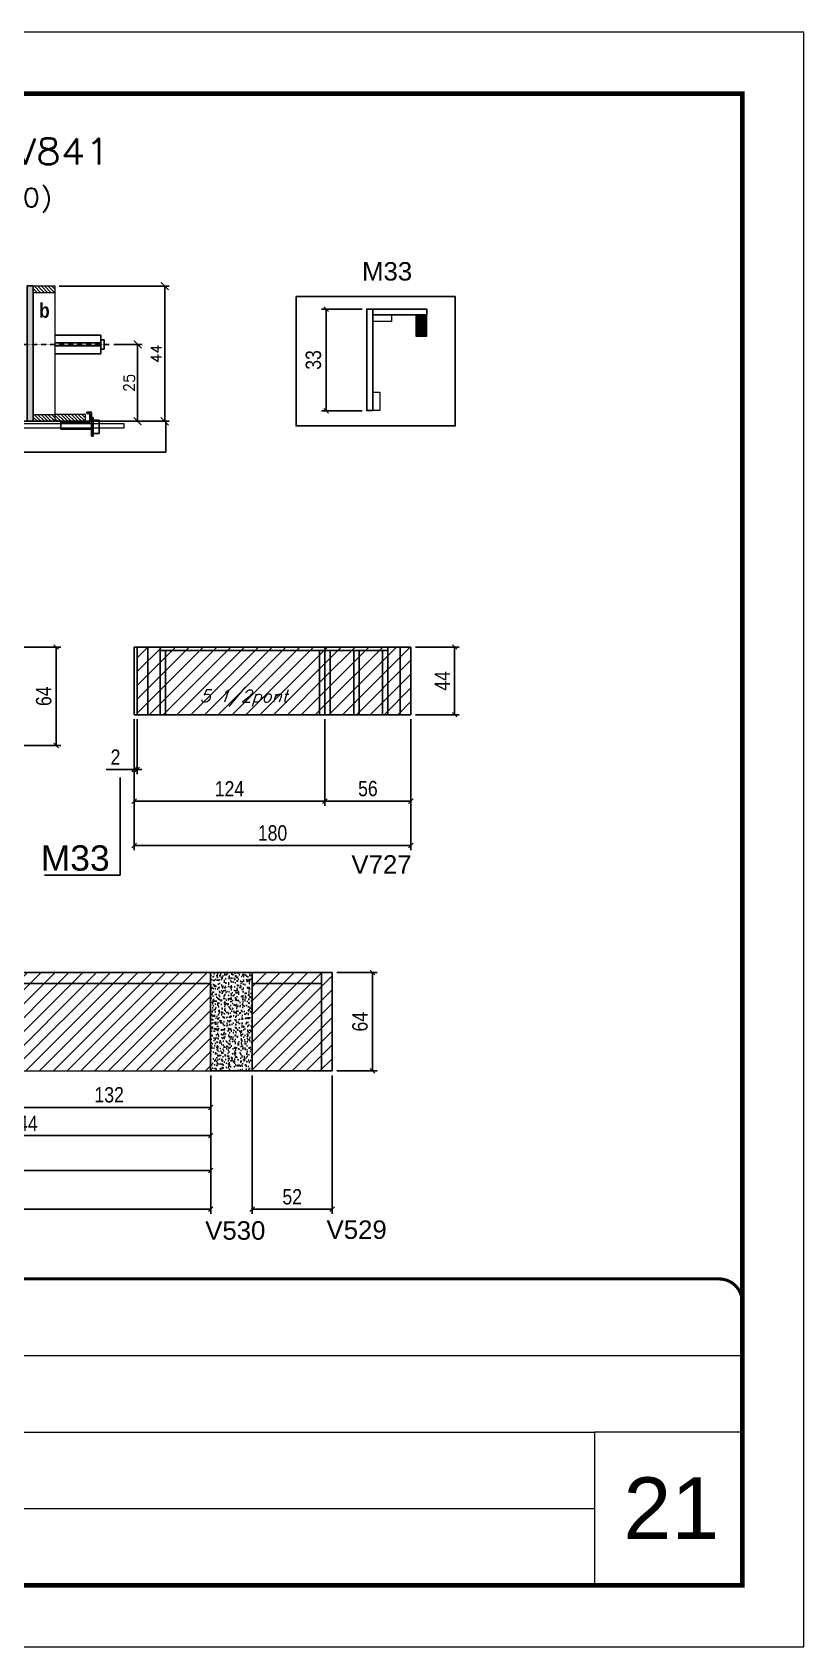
# Model space of a CAD drawing. Extents: x -20960 to -5926, y -2106 to 21915.
# Drawn here: x -11223 to -10722, y 15123 to 16173 of the extents above; entities that cross this region are included whole.
import ezdxf
from ezdxf.enums import TextEntityAlignment as Align

# ---------------------------------------------------------------- set-up
doc = ezdxf.new("R2010")
doc.units = 0
for name, pattern in [('CONTINUO', [0]), ('DASHED', [0.75, 0.5, -0.25]), ('HIDDEN', [0.375, 0.25, -0.125])]:
    doc.linetypes.add(name, pattern=pattern)
for name, color, linetype in [('5', 5, 'Continuous'), ('barrote', 251, 'Continuous'), ('COTA', 241, 'Continuous'), ('detalhes', 4, 'Continuous'), ('NOMENCLATURA', 7, 'Continuous'), ('Painéis', 200, 'Continuous'), ('presilha', 1, 'Continuous'), ('Reaproveitamento', 251, 'Continuous'), ('SARR_2.2x7', 40, 'Continuous'), ('SARR_3.5x7', 81, 'Continuous'), ('TENSOR', 3, 'Continuous'), ('texto', 7, 'Continuous'), ('Texto de Titulo', 7, 'Continuous'), ('Texto Qtd Sarr', 242, 'Continuous')]:
    doc.layers.add(name, color=color, linetype=linetype)
for name, color, linetype, lineweight in [('CARIMBO', 255, 'Continuous', 9), ('Folhas', 255, 'Continuous', 9), ('Hachura', 251, 'Continuous', 9), ('Madeira', 126, 'Continuous', 18), ('Sarr 2.2x7', 40, 'Continuous', 9), ('SARRAFO DE PRESSAO', 251, 'DASHED', 9), ('SCO-___-LAJ', 2, 'Continuous', 0), ('Texto Seção', 7, 'Continuous', 15)]:
    doc.layers.add(name, color=color, linetype=linetype, lineweight=lineweight)
doc.styles.add('ARIAL', font='arial.ttf')
doc.styles.add('COTA TECNICA', font='techl___.ttf', dxfattribs={"height": 10})
doc.styles.add('Romans', font='romans.shx')
doc.styles.get("Standard").update_dxf_attribs({"font": 'arial.ttf'})
doc.styles.add('TECNICA', font='techb___.ttf', dxfattribs={"height": 10})
doc.dimstyles.new('Cota Seção (2x)', dxfattribs={"dimtxt": 7, "dimasz": 5, "dimexe": 3, "dimexo": 3, "dimgap": 2, "dimtad": 3, "dimdec": 1, "dimlfac": 0.5, "dimzin": 12, "dimdsep": 46, "dimtxsty": 'Romans', "dimblk": 'ARCHTICK', "dimcen": 0, "dimclrd": 4, "dimclre": 4, "dimclrt": 1, "dimadec": 1, "dimazin": 3, "dimtfac": 1, "dimtdec": 1, "dimtmove": 0, "dimatfit": 3, "dimldrblk": 'OBLIQUE', "dimfxl": 1, "dimtolj": 1, "dimtzin": 12, "dimarcsym": 0})
doc.dimstyles.new('PAINEL', dxfattribs={"dimtxt": 10, "dimasz": 3, "dimexe": 3, "dimexo": 3, "dimgap": 3, "dimtad": 1, "dimdec": 1, "dimzin": 12, "dimdsep": 46, "dimtxsty": 'COTA TECNICA', "dimblk1": 'OBLIQUE', "dimblk2": 'OBLIQUE', "dimsah": 1, "dimcen": 0.9, "dimclrd": 4, "dimclre": 4, "dimclrt": 240, "dimadec": 1, "dimazin": 3, "dimtfac": 1, "dimtdec": 1, "dimtmove": 0, "dimatfit": 3, "dimfxl": 1, "dimtolj": 1, "dimtzin": 12, "dimarcsym": 0})
pattern_1 = [(45, (-154055.2337, -9124.66), (-4.49012806, 4.49012806), [])]

# ---------------------------------------------------------------- blocks, each defined once
blk = doc.blocks.new('9999999999')
at = {"color": 30, "linetype": 'CONTINUO'}
for p, q in [((98564.6, 34379.6), (99584, 34379.6)), ((98564.6, 34329.8), (99488, 34329.8)), ((99584, 34329.8), (99488, 34329.8)), ((99488, 34329.8), (99488, 34230.2)), ((98564.6, 34280), (99488, 34280))]:
    blk.add_line(p, q, dxfattribs=at)
at = {"color": 30, "linetype": 'CONTINUO', "const_width": 2}
blk.add_lwpolyline([(99584, 34230.2), (99584, 34414.4, 0.414214), (99569, 34429.4), (98229, 34429.4, 0.414214), (98214, 34414.4), (98214, 34245.2, 0.414214), (98229, 34230.2), (99584, 34230.2)], format="xyb", dxfattribs=at)
at = {"layer": 'Folhas'}
blk.add_lwpolyline([(98139, 34190.2), (99624, 34190.2), (99624, 35240.2), (98139, 35240.2)], close=True, dxfattribs=at)
at = {"layer": 'Folhas', "color": 30, "const_width": 3}
blk.add_lwpolyline([(98214, 34230.2), (99584, 34230.2), (99584, 35200.2), (98214, 35200.2)], close=True, dxfattribs=at)
blk = doc.blocks.new('_Oblique')
at = {"color": 0, "linetype": 'ByBlock', "lineweight": -2}
blk.add_line((-0.5, -0.5), (0.5, 0.5), dxfattribs=at)
blk = doc.blocks.new('*D753')
at = {"layer": 'COTA', "color": 4, "linetype": 'ByBlock', "lineweight": -2, "transparency": 16777216}
for p, q in [((-11080.5, 15494), (-11080.5, 15404)), ((-11028.5, 15494), (-11028.5, 15404)), ((-11028.5, 15407), (-11080.5, 15407))]:
    blk.add_line(p, q, dxfattribs=at)
at = {"layer": 'Defpoints', "color": 0, "linetype": 'ByBlock', "transparency": 16777216}
for p in [(-11080.5, 15497), (-11028.5, 15497), (-11080.5, 15407)]:
    blk.add_point(p, dxfattribs=at)
at = {"layer": 'COTA', "color": 4, "linetype": 'ByBlock', "lineweight": -2, "transparency": 16777216, "xscale": 3, "yscale": 3, "zscale": 3, "rotation": 180}
blk.add_blockref('_Oblique', (-11080.5, 15407), dxfattribs=at)
at = {"layer": 'COTA', "color": 4, "linetype": 'ByBlock', "lineweight": -2, "transparency": 16777216, "xscale": 3, "yscale": 3, "zscale": 3}
blk.add_blockref('_Oblique', (-11028.5, 15407), dxfattribs=at)
at = {"layer": 'COTA', "color": 240, "linetype": 'ByBlock', "transparency": 16777216, "insert": (-11054.5, 15415.1), "char_height": 10, "attachment_point": 5, "style": 'COTA TECNICA'}
blk.add_mtext('\\A1;52', dxfattribs=at)
blk = doc.blocks.new('*D755')
at = {"layer": 'COTA', "color": 4, "linetype": 'ByBlock', "lineweight": -2, "transparency": 16777216}
for p, q in [((-11373.5, 15494), (-11373.5, 15429.2)), ((-11107.5, 15494), (-11107.5, 15429.2)), ((-11373.5, 15432.2), (-11107.5, 15432.2))]:
    blk.add_line(p, q, dxfattribs=at)
at = {"layer": 'Defpoints', "color": 0, "linetype": 'ByBlock', "transparency": 16777216}
for p in [(-11373.5, 15497), (-11107.5, 15497), (-11107.5, 15432.2)]:
    blk.add_point(p, dxfattribs=at)
at = {"layer": 'COTA', "color": 4, "linetype": 'ByBlock', "lineweight": -2, "transparency": 16777216, "xscale": 3, "yscale": 3, "zscale": 3, "rotation": 180}
blk.add_blockref('_Oblique', (-11373.5, 15432.2), dxfattribs=at)
at = {"layer": 'COTA', "color": 4, "linetype": 'ByBlock', "lineweight": -2, "transparency": 16777216, "xscale": 3, "yscale": 3, "zscale": 3}
blk.add_blockref('_Oblique', (-11107.5, 15432.2), dxfattribs=at)
at = {"layer": 'COTA', "color": 240, "linetype": 'ByBlock', "transparency": 16777216, "insert": (-11240.5, 15440.3), "char_height": 10, "attachment_point": 5, "style": 'COTA TECNICA'}
blk.add_mtext('\\A1;266', dxfattribs=at)
blk = doc.blocks.new('*D756')
at = {"layer": 'COTA', "color": 4, "linetype": 'ByBlock', "lineweight": -2, "transparency": 16777216}
for p, q in [((-11025.5, 15561), (-10999.3, 15561)), ((-11002.3, 15561), (-11002.3, 15497)), ((-11025.5, 15497), (-10999.3, 15497))]:
    blk.add_line(p, q, dxfattribs=at)
at = {"layer": 'Defpoints', "color": 0, "linetype": 'ByBlock', "transparency": 16777216}
for p in [(-11028.5, 15561), (-11028.5, 15497), (-11002.3, 15497)]:
    blk.add_point(p, dxfattribs=at)
at = {"layer": 'COTA', "color": 4, "linetype": 'ByBlock', "lineweight": -2, "transparency": 16777216, "xscale": 3, "yscale": 3, "zscale": 3}
for p, rotation in [((-11002.3, 15561), 90), ((-11002.3, 15497), 270)]:
    blk.add_blockref('_Oblique', p, dxfattribs=dict(at, rotation=rotation))
at = {"layer": 'COTA', "color": 240, "linetype": 'ByBlock', "transparency": 16777216, "insert": (-11010.4, 15529), "char_height": 10, "attachment_point": 5, "rotation": 90, "style": 'COTA TECNICA'}
blk.add_mtext('\\A1;64', dxfattribs=at)
blk = doc.blocks.new('*D762')
at = {"layer": 'COTA', "color": 4, "linetype": 'ByBlock', "lineweight": -2, "transparency": 16777216}
for p, q in [((-11239.5, 15494), (-11239.5, 15470.2)), ((-11107.5, 15494), (-11107.5, 15470.2)), ((-11239.5, 15473.2), (-11107.5, 15473.2))]:
    blk.add_line(p, q, dxfattribs=at)
at = {"layer": 'Defpoints', "color": 0, "linetype": 'ByBlock', "transparency": 16777216}
for p in [(-11239.5, 15497), (-11107.5, 15497), (-11107.5, 15473.2)]:
    blk.add_point(p, dxfattribs=at)
at = {"layer": 'COTA', "color": 4, "linetype": 'ByBlock', "lineweight": -2, "transparency": 16777216, "xscale": 3, "yscale": 3, "zscale": 3, "rotation": 180}
blk.add_blockref('_Oblique', (-11239.5, 15473.2), dxfattribs=at)
at = {"layer": 'COTA', "color": 4, "linetype": 'ByBlock', "lineweight": -2, "transparency": 16777216, "xscale": 3, "yscale": 3, "zscale": 3}
blk.add_blockref('_Oblique', (-11107.5, 15473.2), dxfattribs=at)
at = {"layer": 'COTA', "color": 240, "linetype": 'ByBlock', "transparency": 16777216, "insert": (-11173.5, 15481.4), "char_height": 10, "attachment_point": 5, "style": 'COTA TECNICA'}
blk.add_mtext('\\A1;132', dxfattribs=at)
blk = doc.blocks.new('*D764')
at = {"layer": 'COTA', "color": 4, "linetype": 'ByBlock', "lineweight": -2, "transparency": 16777216}
for p, q in [((-11351.5, 15494), (-11351.5, 15451.9)), ((-11107.5, 15494), (-11107.5, 15451.9)), ((-11351.5, 15454.9), (-11107.5, 15454.9))]:
    blk.add_line(p, q, dxfattribs=at)
at = {"layer": 'Defpoints', "color": 0, "linetype": 'ByBlock', "transparency": 16777216}
for p in [(-11351.5, 15497), (-11107.5, 15497), (-11107.5, 15454.9)]:
    blk.add_point(p, dxfattribs=at)
at = {"layer": 'COTA', "color": 4, "linetype": 'ByBlock', "lineweight": -2, "transparency": 16777216, "xscale": 3, "yscale": 3, "zscale": 3, "rotation": 180}
blk.add_blockref('_Oblique', (-11351.5, 15454.9), dxfattribs=at)
at = {"layer": 'COTA', "color": 4, "linetype": 'ByBlock', "lineweight": -2, "transparency": 16777216, "xscale": 3, "yscale": 3, "zscale": 3}
blk.add_blockref('_Oblique', (-11107.5, 15454.9), dxfattribs=at)
at = {"layer": 'COTA', "color": 240, "linetype": 'ByBlock', "transparency": 16777216, "insert": (-11229.5, 15462.9), "char_height": 10, "attachment_point": 5, "style": 'COTA TECNICA'}
blk.add_mtext('\\A1;244', dxfattribs=at)
blk = doc.blocks.new('*D796')
at = {"layer": 'COTA', "color": 4, "lineweight": -2, "transparency": 16777216}
for p, q in [((-11231.1, 15772.7), (-11204.9, 15772.7)), ((-11207.9, 15708.7), (-11207.9, 15772.7)), ((-11231.1, 15708.7), (-11204.9, 15708.7))]:
    blk.add_line(p, q, dxfattribs=at)
at = {"layer": 'Defpoints', "color": 0, "transparency": 16777216}
for p in [(-11234.1, 15772.7), (-11207.9, 15772.7), (-11234.1, 15708.7)]:
    blk.add_point(p, dxfattribs=at)
at = {"layer": 'COTA', "color": 4, "lineweight": -2, "transparency": 16777216, "xscale": 3, "yscale": 3, "zscale": 3}
for p, rotation in [((-11207.9, 15772.7), 90), ((-11207.9, 15708.7), 270)]:
    blk.add_blockref('_Oblique', p, dxfattribs=dict(at, rotation=rotation))
at = {"layer": 'COTA', "color": 240, "transparency": 16777216, "insert": (-11216, 15740.7), "char_height": 10, "attachment_point": 5, "rotation": 90, "style": 'COTA TECNICA'}
blk.add_mtext('\\A1;64', dxfattribs=at)
blk = doc.blocks.new('*D798')
at = {"layer": 'COTA', "color": 4, "lineweight": -2, "ltscale": 25, "transparency": 16777216}
for p, q in [((-11786.5, 15514), (-11786.5, 15404)), ((-11107.5, 15494), (-11107.5, 15404)), ((-11786.5, 15407), (-11107.5, 15407))]:
    blk.add_line(p, q, dxfattribs=at)
at = {"layer": 'Defpoints', "color": 0, "ltscale": 25, "transparency": 16777216}
for p in [(-11786.5, 15517), (-11107.5, 15497), (-11107.5, 15407)]:
    blk.add_point(p, dxfattribs=at)
at = {"layer": 'COTA', "color": 4, "lineweight": -2, "ltscale": 25, "transparency": 16777216, "xscale": 3, "yscale": 3, "zscale": 3, "rotation": 180}
blk.add_blockref('_Oblique', (-11786.5, 15407), dxfattribs=at)
at = {"layer": 'COTA', "color": 4, "lineweight": -2, "ltscale": 25, "transparency": 16777216, "xscale": 3, "yscale": 3, "zscale": 3}
blk.add_blockref('_Oblique', (-11107.5, 15407), dxfattribs=at)
at = {"layer": 'COTA', "color": 240, "ltscale": 25, "transparency": 16777216, "insert": (-11447, 15415.2), "char_height": 10, "attachment_point": 5, "style": 'COTA TECNICA'}
blk.add_mtext('\\A1;679', dxfattribs=at)
blk = doc.blocks.new('*D799')
at = {"layer": 'COTA', "color": 4, "lineweight": -2, "ltscale": 25, "transparency": 16777216}
for p, q in [((-10974.3, 15772.7), (-10945.9, 15772.7)), ((-10948.9, 15772.7), (-10948.9, 15728.7)), ((-10974.3, 15728.7), (-10945.9, 15728.7))]:
    blk.add_line(p, q, dxfattribs=at)
at = {"layer": 'Defpoints', "color": 0, "ltscale": 25, "transparency": 16777216}
for p in [(-10977.3, 15772.7), (-10977.3, 15728.7), (-10948.9, 15728.7)]:
    blk.add_point(p, dxfattribs=at)
at = {"layer": 'COTA', "color": 4, "lineweight": -2, "ltscale": 25, "transparency": 16777216, "xscale": 3, "yscale": 3, "zscale": 3}
for p, rotation in [((-10948.9, 15772.7), 90), ((-10948.9, 15728.7), 270)]:
    blk.add_blockref('_Oblique', p, dxfattribs=dict(at, rotation=rotation))
at = {"layer": 'COTA', "color": 240, "ltscale": 25, "transparency": 16777216, "insert": (-10957, 15750.7), "char_height": 10, "attachment_point": 5, "rotation": 90, "style": 'COTA TECNICA'}
blk.add_mtext('\\A1;44', dxfattribs=at)
blk = doc.blocks.new('*D800')
at = {"layer": 'COTA', "color": 4, "lineweight": -2, "ltscale": 25, "transparency": 16777216}
for p, q in [((-11157.3, 15725.7), (-11157.3, 15640.6)), ((-10977.3, 15725.7), (-10977.3, 15640.6)), ((-10977.3, 15643.6), (-11157.3, 15643.6))]:
    blk.add_line(p, q, dxfattribs=at)
at = {"layer": 'Defpoints', "color": 0, "ltscale": 25, "transparency": 16777216}
for p in [(-11157.3, 15728.7), (-10977.3, 15728.7), (-11157.3, 15643.6)]:
    blk.add_point(p, dxfattribs=at)
at = {"layer": 'COTA', "color": 4, "lineweight": -2, "ltscale": 25, "transparency": 16777216, "xscale": 3, "yscale": 3, "zscale": 3, "rotation": 180}
blk.add_blockref('_Oblique', (-11157.3, 15643.6), dxfattribs=at)
at = {"layer": 'COTA', "color": 4, "lineweight": -2, "ltscale": 25, "transparency": 16777216, "xscale": 3, "yscale": 3, "zscale": 3}
blk.add_blockref('_Oblique', (-10977.3, 15643.6), dxfattribs=at)
at = {"layer": 'COTA', "color": 240, "ltscale": 25, "transparency": 16777216, "insert": (-11067.3, 15651.7), "char_height": 10, "attachment_point": 5, "style": 'COTA TECNICA'}
blk.add_mtext('\\A1;180', dxfattribs=at)
blk = doc.blocks.new('*D801')
at = {"layer": 'COTA', "color": 4, "lineweight": -2, "ltscale": 25, "transparency": 16777216}
for p, q in [((-11157.3, 15725.7), (-11157.3, 15669.4)), ((-11033.3, 15725.7), (-11033.3, 15669.4)), ((-11157.3, 15672.4), (-11033.3, 15672.4))]:
    blk.add_line(p, q, dxfattribs=at)
at = {"layer": 'Defpoints', "color": 0, "ltscale": 25, "transparency": 16777216}
for p in [(-11157.3, 15728.7), (-11033.3, 15728.7), (-11033.3, 15672.4)]:
    blk.add_point(p, dxfattribs=at)
at = {"layer": 'COTA', "color": 4, "lineweight": -2, "ltscale": 25, "transparency": 16777216, "xscale": 3, "yscale": 3, "zscale": 3, "rotation": 180}
blk.add_blockref('_Oblique', (-11157.3, 15672.4), dxfattribs=at)
at = {"layer": 'COTA', "color": 4, "lineweight": -2, "ltscale": 25, "transparency": 16777216, "xscale": 3, "yscale": 3, "zscale": 3}
blk.add_blockref('_Oblique', (-11033.3, 15672.4), dxfattribs=at)
at = {"layer": 'COTA', "color": 240, "ltscale": 25, "transparency": 16777216, "insert": (-11095.3, 15680.5), "char_height": 10, "attachment_point": 5, "style": 'COTA TECNICA'}
blk.add_mtext('\\A1;124', dxfattribs=at)
blk = doc.blocks.new('*D802')
at = {"layer": 'COTA', "color": 4, "lineweight": -2, "ltscale": 25, "transparency": 16777216}
for p, q in [((-11033.3, 15725.7), (-11033.3, 15669.4)), ((-10977.3, 15725.7), (-10977.3, 15669.4)), ((-11033.3, 15672.4), (-10977.3, 15672.4))]:
    blk.add_line(p, q, dxfattribs=at)
at = {"layer": 'Defpoints', "color": 0, "ltscale": 25, "transparency": 16777216}
for p in [(-11033.3, 15728.7), (-10977.3, 15728.7), (-10977.3, 15672.4)]:
    blk.add_point(p, dxfattribs=at)
at = {"layer": 'COTA', "color": 4, "lineweight": -2, "ltscale": 25, "transparency": 16777216, "xscale": 3, "yscale": 3, "zscale": 3, "rotation": 180}
blk.add_blockref('_Oblique', (-11033.3, 15672.4), dxfattribs=at)
at = {"layer": 'COTA', "color": 4, "lineweight": -2, "ltscale": 25, "transparency": 16777216, "xscale": 3, "yscale": 3, "zscale": 3}
blk.add_blockref('_Oblique', (-10977.3, 15672.4), dxfattribs=at)
at = {"layer": 'COTA', "color": 240, "ltscale": 25, "transparency": 16777216, "insert": (-11005.3, 15680.6), "char_height": 10, "attachment_point": 5, "style": 'COTA TECNICA'}
blk.add_mtext('\\A1;56', dxfattribs=at)
blk = doc.blocks.new('*D803')
at = {"layer": 'COTA', "color": 4, "lineweight": -2, "ltscale": 25, "transparency": 16777216}
for p, q in [((-11157.3, 15725.7), (-11157.3, 15690.1)), ((-11155.3, 15725.7), (-11155.3, 15690.1)), ((-11157.3, 15693.1), (-11175.4, 15693.1)), ((-11155.3, 15693.1), (-11157.3, 15693.1)), ((-11155.3, 15693.1), (-11152.3, 15693.1))]:
    blk.add_line(p, q, dxfattribs=at)
at = {"layer": 'Defpoints', "color": 0, "ltscale": 25, "transparency": 16777216}
for p in [(-11157.3, 15728.7), (-11155.3, 15728.7), (-11157.3, 15693.1)]:
    blk.add_point(p, dxfattribs=at)
at = {"layer": 'COTA', "color": 4, "lineweight": -2, "ltscale": 25, "transparency": 16777216, "xscale": 3, "yscale": 3, "zscale": 3}
blk.add_blockref('_Oblique', (-11157.3, 15693.1), dxfattribs=at)
at = {"layer": 'COTA', "color": 4, "lineweight": -2, "ltscale": 25, "transparency": 16777216, "xscale": 3, "yscale": 3, "zscale": 3, "rotation": 180}
blk.add_blockref('_Oblique', (-11155.3, 15693.1), dxfattribs=at)
at = {"layer": 'COTA', "color": 240, "ltscale": 25, "transparency": 16777216, "insert": (-11169.4, 15701.1), "char_height": 10, "attachment_point": 5, "style": 'COTA TECNICA'}
blk.add_mtext('\\A1;2', dxfattribs=at)
blk = doc.blocks.new('*D804')
at = {"layer": 'Defpoints', "color": 0, "linetype": 'ByBlock', "transparency": 16777216}
for p in [(-11006, 15992.4), (-11032.5, 15926.4), (-11006, 15926.4)]:
    blk.add_point(p, dxfattribs=at)
at = {"layer": 'Sarr 2.2x7', "color": 4, "linetype": 'ByBlock', "lineweight": -2, "transparency": 16777216}
for p, q in [((-11009, 15992.4), (-11035.5, 15992.4)), ((-11032.5, 15992.4), (-11032.5, 15926.4)), ((-11009, 15926.4), (-11035.5, 15926.4))]:
    blk.add_line(p, q, dxfattribs=at)
at = {"layer": 'Sarr 2.2x7', "color": 4, "linetype": 'ByBlock', "lineweight": -2, "transparency": 16777216, "xscale": 3, "yscale": 3, "zscale": 3}
for p, rotation in [((-11032.5, 15992.4), 90), ((-11032.5, 15926.4), 270)]:
    blk.add_blockref('_Oblique', p, dxfattribs=dict(at, rotation=rotation))
at = {"layer": 'Sarr 2.2x7', "color": 240, "linetype": 'ByBlock', "transparency": 16777216, "insert": (-11040.7, 15959.4), "char_height": 10, "attachment_point": 5, "rotation": 90, "style": 'COTA TECNICA'}
blk.add_mtext('\\A1;33', dxfattribs=at)
blk = doc.blocks.new('_ArchTick')
at = {"color": 0, "linetype": 'ByBlock', "const_width": 0.15}
blk.add_lwpolyline([(-0.5, -0.5), (0.5, 0.5)], dxfattribs=at)
blk = doc.blocks.new('*D748')
at = {"layer": 'COTA', "color": 4, "lineweight": -2, "transparency": 16777216}
for p, q in [((-11205.9, 16007.5), (-11134.4, 16007.5)), ((-11137.4, 15919.5), (-11137.4, 16007.5)), ((-11185.8, 15919.5), (-11134.4, 15919.5))]:
    blk.add_line(p, q, dxfattribs=at)
at = {"layer": 'Defpoints', "color": 0, "transparency": 16777216}
for p in [(-11208.9, 16007.5), (-11137.4, 16007.5), (-11188.8, 15919.5)]:
    blk.add_point(p, dxfattribs=at)
at = {"layer": 'COTA', "color": 4, "lineweight": -2, "transparency": 16777216, "xscale": 5, "yscale": 5, "zscale": 5}
for p, rotation in [((-11137.4, 16007.5), 90), ((-11137.4, 15919.5), 270)]:
    blk.add_blockref('_ArchTick', p, dxfattribs=dict(at, rotation=rotation))
at = {"layer": 'COTA', "color": 1, "transparency": 16777216, "insert": (-11142.9, 15963.5), "char_height": 7, "attachment_point": 5, "rotation": 90, "style": 'Romans'}
blk.add_mtext('\\A1;44', dxfattribs=at)
blk = doc.blocks.new('titulo1')
at = {"layer": 'Defpoints', "color": 252, "linetype": 'HIDDEN', "ltscale": 2}
blk.add_line((0, 0), (0, 125), dxfattribs=at)
at = {"layer": 'Defpoints', "style": 'Romans', "oblique": 15}
blk.add_attdef('FOLHA', text='', height=10, dxfattribs=at).set_placement((0, 15.6), align=Align.MIDDLE_CENTER)
at = {"layer": 'Texto Qtd Sarr', "color": 3, "style": 'Romans', "oblique": 15}
for tag, height, p in [('TITULO', 17, (0, 71.4)), ('SEÇÃO', 12, (0, 41.5))]:
    blk.add_attdef(tag, text='', height=height, dxfattribs=at).set_placement(p, align=Align.MIDDLE_CENTER)
blk = doc.blocks.new('PRESILHA METÁLICA 1')
at = {"layer": 'presilha'}
for p, q in [((7.5, 10.6), (7.5, 19.9)), ((12, 21), (8.6, 21)), ((9, 11.6), (9, 18.9)), ((12, 19.5), (9.6, 19.5)), ((12, 21), (12, 19.5)), ((0, 13), (6, 13)), ((0, 13), (0, 0)), ((6, 0), (0, 0)), ((6, 15.5), (7.5, 15.5)), ((6, -2.5), (6, 15.5)), ((6, 13), (6, 0)), ((7.5, 15.5), (7.5, -2.5)), ((37.5, 4.1), (7.5, 4.1)), ((37.5, 11), (9.6, 11)), ((37.5, 11), (37.5, 4.1)), ((7.5, -2.5), (6, -2.5))]:
    blk.add_line(p, q, dxfattribs=at)
for centre, radius, start, end in [((8.6, 19.9), 1.14, 90, 180), ((9.6, 18.9), 0.57, 90, 180), ((9.6, 11.6), 0.57, 180, 270)]:
    blk.add_arc(centre, radius, start, end, dxfattribs=at)
blk = doc.blocks.new('*D782')
at = {"layer": 'COTA', "color": 4, "lineweight": -2, "transparency": 16777216}
for p, q in [((-11170.5, 15969.5), (-11152, 15969.5)), ((-11155, 15969.5), (-11155, 15919.5)), ((-11170.5, 15919.5), (-11152, 15919.5))]:
    blk.add_line(p, q, dxfattribs=at)
at = {"layer": 'Defpoints', "color": 0, "transparency": 16777216}
for p in [(-11173.5, 15969.5), (-11173.5, 15919.5), (-11155, 15919.5)]:
    blk.add_point(p, dxfattribs=at)
at = {"layer": 'COTA', "color": 4, "lineweight": -2, "transparency": 16777216, "xscale": 5, "yscale": 5, "zscale": 5}
for p, rotation in [((-11155, 15969.5), 90), ((-11155, 15919.5), 270)]:
    blk.add_blockref('_ArchTick', p, dxfattribs=dict(at, rotation=rotation))
at = {"layer": 'COTA', "color": 1, "transparency": 16777216, "insert": (-11160.5, 15944.5), "char_height": 7, "attachment_point": 5, "rotation": 90, "style": 'Romans'}
blk.add_mtext('\\A1;25', dxfattribs=at)

msp = doc.modelspace()

# ---------------------------------------------------------------- hatches: boundary and pattern name
at = {"layer": 'COTA', "linetype": 'ByBlock'}
h = msp.add_hatch(dxfattribs=at)
h.set_pattern_fill('AR-CONC', color=256, scale=0.03)
h.set_pattern_definition([(50, (-145258.694, -15202.002), (5.46554007, -0.47817257), [0.5715, -6.2865]), (355, (-145258.694, -15202.002), (-1.05730264, 5.73170536), [0.4572, -5.02921753]), (100.4514447, (-145258.2386, -15202.042), (4.40823741, 5.25353256), [0.48570026, -5.34270734]), (46.1842, (-145258.694, -15200.478), (8.13237123, -1.26126984), [0.85725, -9.42975]), (96.6355576, (-145258.016, -15200.583), (7.122124, 7.42278374), [0.7285507, -8.01406824]), (351.184151, (-145258.694, -15200.478), (7.122124, 7.42278374), [0.685799, -7.54379196]), (21, (-145257.932, -15200.859), (4.54843174, -3.06795595), [0.5715, -6.2865]), (326, (-145257.932, -15200.859), (1.85406085, 5.52563898), [0.4572, -5.0292]), (71.451445, (-145257.553, -15201.1146), (6.40249258, 2.45768307), [0.48570026, -5.34269813]), (37.5, (-145258.694, -15202.0019), (0.092658098, 2.536651166), [0, -4.96824, 0, -5.1054, 0, -5.04825]), (7.5, (-145258.694, -15202.002), (2.004589875, 3.005417245), [0, -2.91084, 0, -4.85394, 0, -1.92405]), (327.5, (-145260.3933, -15202.0019), (4.067717855, -0.17186232), [0, -1.905, 0, -5.9436, 0, -7.8867]), (317.5, (-145261.1553, -15202.002), (4.44387544, 0.76279473), [0, -2.4765, 0, -3.94716, 0, -5.6007])])
h.paths.add_polyline_path([(-11107.55, 15496.96), (-11080.55, 15496.96), (-11080.55, 15560.96), (-11107.55, 15560.96)])
at = {"layer": 'Hachura'}
h = msp.add_hatch(color=256, dxfattribs=at)
h.dxf.hatch_style = 1
h.paths.add_polyline_path([(-11222.85, 16007.52), (-11226.85, 16007.52), (-11226.84, 15919.52), (-11222.84, 15919.52)])
h = msp.add_hatch(dxfattribs=at)
h.set_pattern_fill('ANSI31', color=256, scale=0.5, angle=270, style=0)
h.set_pattern_definition([(315, (11691.7868, 7699.8717), (1.12253202, 1.12253202), [])])
h.paths.add_polyline_path([(-11222.85, 16003.12), (-11222.85, 16007.52), (-11208.85, 16007.52), (-11208.85, 16003.12)])
h = msp.add_hatch(dxfattribs=at)
h.set_pattern_fill('ANSI31', color=256, scale=0.5, angle=270, style=0)
h.set_pattern_definition([(315, (11691.7772, 7616.2717), (1.12253202, 1.12253202), [])])
h.paths.add_polyline_path([(-11222.84, 15919.52), (-11222.84, 15923.92), (-11208.84, 15923.92), (-11208.84, 15919.52)])
h = msp.add_hatch(dxfattribs=at)
h.set_pattern_fill('ANSI31', color=256, scale=0.5, angle=270, style=0)
h.set_pattern_definition([(315, (11691.7772, 7689.8717), (1.12253202, 1.12253202), [])])
h.paths.add_polyline_path([(-11188.84, 15919.52), (-11188.84, 15923.92), (-11208.84, 15923.92), (-11208.84, 15919.52)])
at = {"layer": 'Madeira'}
h = msp.add_hatch(dxfattribs=at)
h.set_pattern_fill('ANSI31', color=256, scale=0.2, angle=270, style=0)
h.set_pattern_definition([(315, (5598.9668, 2640.7053), (0.449012806, 0.449012806), [])])
h.paths.add_polyline_path([(-10967.05, 15988.84), (-10974.05, 15988.84), (-10974.05, 15974.84), (-10967.05, 15974.84)])
at = {"layer": 'Reaproveitamento', "linetype": 'ByBlock'}
h = msp.add_hatch(dxfattribs=at)
h.set_pattern_fill('ANSI31', color=256, scale=2)
h.set_pattern_definition(pattern_1)
h.paths.add_polyline_path([(-11033.32, 15728.68), (-11033.32, 15772.68), (-11155.32, 15772.68), (-11155.32, 15728.68)])
h.paths.add_polyline_path([(-11122.42, 15731.45), (-11054.8, 15731.45), (-11049.3, 15747.43), (-11116.92, 15747.43)], flags=24)
h = msp.add_hatch(dxfattribs=at)
h.set_pattern_fill('ANSI31', color=256, scale=2)
h.set_pattern_definition(pattern_1)
h.paths.add_polyline_path([(-11033.32, 15772.68), (-11033.32, 15728.68), (-10977.32, 15728.68), (-10977.32, 15772.68)])
h = msp.add_hatch(dxfattribs=at)
h.set_pattern_fill('ANSI31', color=256, scale=2)
h.set_pattern_definition([(45, (-150716.7174, -7976.085), (-4.49012806, 4.49012806), [])])
h.paths.add_polyline_path([(-11107.55, 15560.96), (-11351.55, 15560.96), (-11351.55, 15496.96), (-11107.55, 15496.95), (-11107.55, 15496.95)])
h.paths.add_polyline_path([(-11345.31, 15502.14), (-11277.69, 15502.14), (-11272.19, 15518.11), (-11339.81, 15518.11)], flags=24)
h = msp.add_hatch(dxfattribs=at)
h.set_pattern_fill('ANSI31', color=256, scale=2)
h.set_pattern_definition([(45, (-152315.2174, -16016.1105), (-4.49012806, 4.49012806), [])])
h.paths.add_polyline_path([(-11080.55, 15560.96), (-11080.55, 15496.96), (-11028.55, 15496.96), (-11028.55, 15560.96)])

# ---------------------------------------------------------------- linework, layer by layer
at = {"ltscale": 3}
for p, q in [((-11178.84, 15975.49), (-11208.84, 15975.49)), ((-11178.84, 15975.49), (-11178.84, 15963.49)), ((-11176.84, 15972.49), (-11178.84, 15972.49)), ((-11176.84, 15972.49), (-11176.84, 15966.49)), ((-11208.84, 15970.49), (-11178.84, 15970.49)), ((-11208.84, 15968.49), (-11178.84, 15968.49)), ((-11178.84, 15963.49), (-11208.84, 15963.49)), ((-11178.84, 15966.49), (-11176.84, 15966.49))]:
    msp.add_line(p, q, dxfattribs=at)
at = {"linetype": 'ByBlock'}
msp.add_lwpolyline([(-11051.96, 16000.59), (-10948.53, 16000.59), (-10948.53, 15916.51), (-11051.96, 15916.51)], close=True, dxfattribs=at)
at = {"layer": 'barrote'}
msp.add_lwpolyline([(-11336.3, 15899.52), (-11136.72, 15899.52), (-11136.72, 15919.52), (-11336.3, 15919.52)], close=True, dxfattribs=at)
at = {"layer": 'COTA', "linetype": 'ByBlock'}
for p, q in [((-11107.55, 15560.96), (-11080.55, 15560.96)), ((-11080.55, 15496.96), (-11107.55, 15496.96))]:
    msp.add_line(p, q, dxfattribs=at)
at = {"layer": 'Madeira'}
for points in [[(-11222.85, 16003.12), (-11222.85, 16007.52), (-11208.85, 16007.52), (-11208.85, 16003.12)], [(-11222.85, 16007.52), (-11208.85, 16007.52), (-11208.84, 15919.52), (-11222.84, 15919.52)], [(-10967.05, 15988.84), (-10974.05, 15988.84), (-10974.05, 15974.84), (-10967.05, 15974.84)], [(-11222.84, 15919.52), (-11222.84, 15923.92), (-11208.84, 15923.92), (-11208.84, 15919.52)], [(-11188.84, 15919.52), (-11188.84, 15923.92), (-11208.84, 15923.92), (-11208.84, 15919.52)]]:
    msp.add_lwpolyline(points, close=True, dxfattribs=at)
at = {"layer": 'NOMENCLATURA', "linetype": 'Continuous'}
for p in [(-11166.45, 15687.8), (-11215.44, 15624.26)]:
    msp.add_line(p, (-11166.45, 15624.26), dxfattribs=at)
at = {"layer": 'Painéis', "ltscale": 25}
for p, q in [((-11157.32, 15772.68), (-10977.32, 15772.68)), ((-11157.32, 15772.68), (-11157.32, 15728.68)), ((-11155.32, 15772.68), (-11155.32, 15728.68)), ((-11033.32, 15772.68), (-11033.32, 15728.68)), ((-10977.32, 15772.68), (-10977.32, 15728.68)), ((-11157.32, 15728.68), (-10977.32, 15728.68))]:
    msp.add_line(p, q, dxfattribs=at)
at = {"layer": 'Painéis', "linetype": 'ByBlock'}
for p, q in [((-11107.55, 15560.96), (-11606.55, 15560.95)), ((-11107.55, 15496.96), (-11107.55, 15560.96)), ((-11028.55, 15560.96), (-11080.55, 15560.96)), ((-11080.55, 15560.96), (-11080.55, 15496.96)), ((-11028.55, 15496.96), (-11028.55, 15560.96)), ((-11617.55, 15496.96), (-11107.55, 15496.95)), ((-11080.55, 15496.96), (-11028.55, 15496.96))]:
    msp.add_line(p, q, dxfattribs=at)
at = {"layer": 'Painéis'}
for points in [[(-11222.85, 16007.52), (-11226.85, 16007.52), (-11226.84, 15919.52), (-11222.84, 15919.52)], [(-11002.01, 15926.44), (-11006.01, 15926.44), (-11006.01, 15992.44), (-11002.01, 15992.44)]]:
    msp.add_lwpolyline(points, close=True, dxfattribs=at)
at = {"layer": 'Painéis', "linetype": 'ByBlock'}
msp.add_lwpolyline([(-11002.01, 15992.44), (-10967.07, 15992.44), (-10967.07, 15988.84), (-11002.01, 15988.84), (-11002.01, 15992.44)], dxfattribs=at)
at = {"layer": 'Sarr 2.2x7', "linetype": 'ByBlock'}
for points in [[(-11002.01, 15988.84), (-10990.01, 15988.84), (-10990.01, 15984.44), (-11002.01, 15984.44), (-11002.01, 15988.84)], [(-11002.01, 15926.44), (-11002.01, 15938.44), (-10997.61, 15938.44), (-10997.61, 15926.44), (-11002.01, 15926.44)]]:
    msp.add_lwpolyline(points, dxfattribs=at)
at = {"layer": 'SARR_2.2x7', "linetype": 'Continuous'}
for p, q in [((-11148.32, 15772.68), (-11148.32, 15728.68)), ((-10984.32, 15772.68), (-10984.32, 15728.68)), ((-11140.32, 15770.48), (-10992.32, 15770.48)), ((-11107.62, 15553.96), (-11239.55, 15553.96)), ((-11035.55, 15553.96), (-11080.55, 15553.96)), ((-11035.55, 15496.96), (-11035.55, 15560.96))]:
    msp.add_line(p, q, dxfattribs=at)
at = {"layer": 'SARR_3.5x7'}
for p, q in [((-11140.32, 15772.68), (-11140.32, 15728.68)), ((-10992.32, 15772.68), (-10992.32, 15728.68)), ((-11136.82, 15770.48), (-11136.82, 15728.68)), ((-11036.82, 15770.48), (-11036.82, 15728.68)), ((-11029.82, 15770.48), (-11029.82, 15728.68)), ((-11014.38, 15770.48), (-11014.38, 15728.68)), ((-11010.88, 15770.48), (-11010.88, 15728.68)), ((-10995.82, 15770.48), (-10995.82, 15728.68))]:
    msp.add_line(p, q, dxfattribs=at)
at = {"layer": 'SCO-___-LAJ', "color": 1}
msp.add_lwpolyline([(-11327.3, 15918.18), (-11164.03, 15918.18), (-11164.03, 15914.98), (-11327.3, 15914.98)], close=True, dxfattribs=at)
at = {"layer": 'TENSOR', "linetype": 'HIDDEN', "ltscale": 0.5}
msp.add_line((-11317.84, 15969.49), (-11173.54, 15969.49), dxfattribs=at)

# ---------------------------------------------------------------- block references
at = {"layer": 'presilha', "xscale": -0.6666666666666666, "yscale": 0.6666666666666666, "zscale": 0.6666666666666666}
msp.add_blockref('PRESILHA METÁLICA 1', (-11179.98, 15911.55), dxfattribs=at)
at = {"layer": 'SARRAFO DE PRESSAO', "color": 6, "linetype": 'ByBlock'}
msp.add_blockref('9999999999', (-110345.98, -19067.69), dxfattribs=at)
at = {"layer": 'Texto Seção'}
ref = msp.add_blockref('titulo1', (-11245.84, 16007.52), dxfattribs=at)
ref.add_attrib('TITULO', 'V814+V841', dxfattribs={"layer": 'Texto de Titulo', "color": 7, "height": 17, "style": 'Romans', "width": 1.1}).set_placement((-11245.84, 16095.02), align=Align.MIDDLE_CENTER)
ref.add_attrib('SEÇÃO', '(19x40)', dxfattribs={"layer": 'Texto de Titulo', "color": 7, "height": 12, "style": 'Romans', "width": 1.1}).set_placement((-11245.84, 16065.02), align=Align.MIDDLE_CENTER)

# ---------------------------------------------------------------- texts
at = {"layer": '5', "color": 7, "linetype": 'Continuous'}
msp.add_text('M33', height=12, rotation=359.99996, dxfattribs=at).set_placement((-11009.12, 16011.04))
at = {"layer": '5', "linetype": 'Continuous'}
for s, p in [('V727', (-11016.03, 15625.28)), ('V530', (-11111.09, 15387.22)), ('V529', (-11032.18, 15387.75))]:
    msp.add_text(s, height=12, rotation=359.99996, dxfattribs=at).set_placement(p)
at = {"layer": 'CARIMBO', "style": 'ARIAL'}
msp.add_text('21', height=40, dxfattribs=at).set_placement((-10839.14, 15192.66))
at = {"layer": 'detalhes', "style": 'TECNICA'}
msp.add_text('b', height=9.6, dxfattribs=at).set_placement((-11218.91, 15986.84))
at = {"layer": 'NOMENCLATURA', "linetype": 'Continuous'}
msp.add_text('M33', height=16.5, dxfattribs=at).set_placement((-11217.98, 15627.23))
at = {"layer": 'texto', "color": 2, "insert": (-11086.05, 15739.44), "char_height": 8, "attachment_point": 5, "style": 'Romans'}
msp.add_mtext('{\\Q19;\\C256;5 1/2pont}', dxfattribs=at)

# ---------------------------------------------------------------- dimensions: what is measured, and where the dimension line sits
at = {"layer": 'COTA'}
for base, p1, p2, dimstyle, picture, middle in [((-11137.37, 16007.52), (-11188.84, 15919.52), (-11208.85, 16007.52), 'Cota Seção (2x)', '*D748', (-11142.87, 15963.52)), ((-11154.99, 15919.52), (-11173.54, 15969.49), (-11173.54, 15919.52), 'Cota Seção (2x)', '*D782', (-11160.49, 15944.5)), ((-11207.94, 15772.68), (-11234.06, 15708.68), (-11234.06, 15772.68), 'PAINEL', '*D796', (-11216.04, 15740.68))]:
    dim = msp.add_linear_dim(base=base, p1=p1, p2=p2, angle=90, dimstyle=dimstyle, dxfattribs=at)
    dim.commit()
    dim.dimension.update_dxf_attribs({"geometry": picture, "text_midpoint": middle})
at = {"layer": 'COTA', "ltscale": 25}
dim = msp.add_linear_dim(base=(-10948.89, 15728.68), p1=(-10977.32, 15772.68), p2=(-10977.32, 15728.68), angle=90, dimstyle='PAINEL', dxfattribs=at)
dim.commit()
dim.dimension.update_dxf_attribs({"geometry": '*D799', "text_midpoint": (-10956.96, 15750.68)})
for base, p1, p2, picture, middle in [((-11157.32, 15693.13), (-11155.32, 15728.68), (-11157.32, 15728.68), '*D803', (-11169.38, 15701.13)), ((-11157.32, 15643.56), (-10977.32, 15728.68), (-11157.32, 15728.68), '*D800', (-11067.32, 15651.69)), ((-11033.32, 15672.45), (-11157.32, 15728.68), (-11033.32, 15728.68), '*D801', (-11095.32, 15680.52)), ((-11107.55, 15407.04), (-11786.55, 15516.96), (-11107.55, 15496.95), '*D798', (-11447.05, 15415.17))]:
    dim = msp.add_linear_dim(base=base, p1=p1, p2=p2, dimstyle='PAINEL', dxfattribs=at)
    dim.commit()
    dim.dimension.update_dxf_attribs({"geometry": picture, "text_midpoint": middle})
dim = msp.add_linear_dim(base=(-10977.32, 15672.45), p1=(-11033.32, 15728.68), p2=(-10977.32, 15728.68), dimstyle='PAINEL', override={"dimtmove": 1}, dxfattribs=at)
dim.commit()
dim.dimension.update_dxf_attribs({"geometry": '*D802', "text_midpoint": (-11005.32, 15680.56)})
at = {"layer": 'COTA', "linetype": 'ByBlock'}
for base, p1, p2, angle, picture, middle in [((-11002.34, 15496.96), (-11028.55, 15560.96), (-11028.55, 15496.96), 90, '*D756', (-11010.45, 15528.96)), ((-11107.55, 15432.21), (-11373.55, 15496.96), (-11107.55, 15496.95), 180, '*D755', (-11240.55, 15440.31)), ((-11080.55, 15407.04), (-11028.55, 15496.96), (-11080.55, 15496.96), 180, '*D753', (-11054.55, 15415.15))]:
    dim = msp.add_linear_dim(base=base, p1=p1, p2=p2, angle=angle, dimstyle='PAINEL', dxfattribs=at)
    dim.commit()
    dim.dimension.update_dxf_attribs({"geometry": picture, "text_midpoint": middle})
dim = msp.add_linear_dim(base=(-11107.55, 15454.87), p1=(-11351.55, 15496.96), p2=(-11107.55, 15496.96), dimstyle='PAINEL', dxfattribs=at)
dim.commit()
dim.dimension.update_dxf_attribs({"geometry": '*D764', "text_midpoint": (-11229.55, 15462.94)})
dim = msp.add_linear_dim(base=(-11107.55, 15473.18), p1=(-11239.55, 15496.96), p2=(-11107.55, 15496.95), dimstyle='PAINEL', override={"dimtmove": 1}, dxfattribs=at)
dim.commit()
dim.dimension.update_dxf_attribs({"geometry": '*D762', "text_midpoint": (-11173.55, 15481.4)})
at = {"layer": 'Sarr 2.2x7', "linetype": 'ByBlock'}
dim = msp.add_linear_dim(base=(-11032.45, 15926.44), p1=(-11006.01, 15992.44), p2=(-11006.01, 15926.44), angle=90, dimstyle='PAINEL', override={"dimlfac": 0.5}, dxfattribs=at)
dim.commit()
dim.dimension.update_dxf_attribs({"geometry": '*D804', "text_midpoint": (-11040.67, 15959.44)})

doc.saveas('drawing.dxf')
